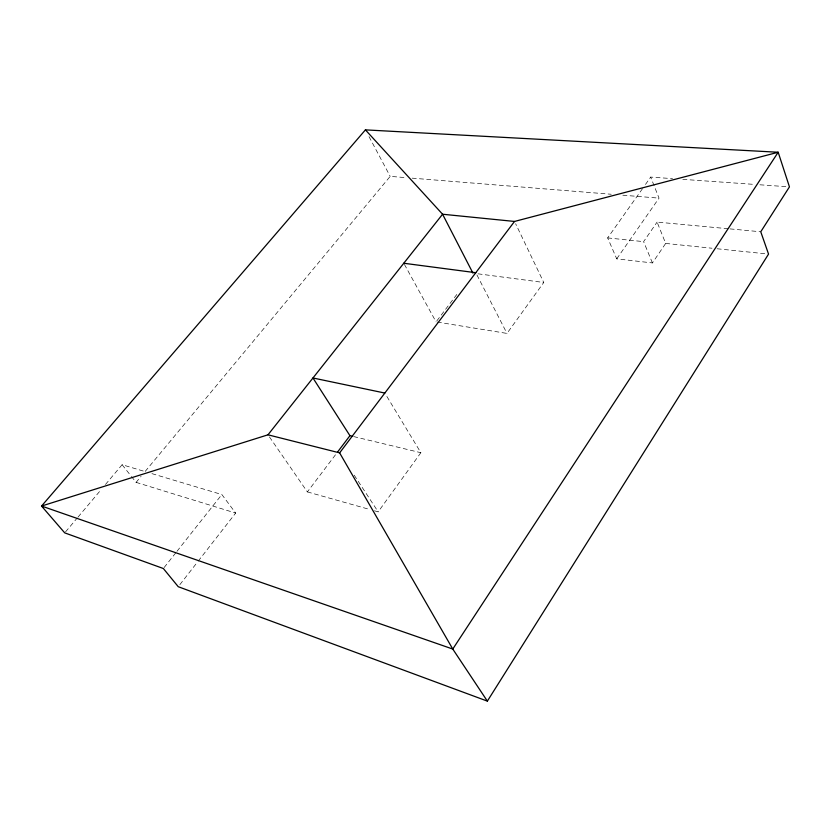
<?xml version="1.0" encoding="UTF-8"?>
<svg xmlns="http://www.w3.org/2000/svg" width="831" height="831" viewBox="0 0 831 831"><rect width="100%" height="100%" fill="white"/><g stroke="black" fill="none" stroke-linecap="round" stroke-linejoin="round"><path stroke-width="0.62" stroke-dasharray="4.16 3.12" d="M642.529 188.627L607.658 237.915L616.727 258.856L652.428 262.939L665.673 243.431L657.092 222.095L728.766 228.785M652.428 262.939L643.61 241.644L657.092 222.095M616.727 258.856L659.025 198.131L650.683 177.086L672.528 178.634M645.49 184.43L650.683 177.086M374.449 510.795L378.167 511.844L420.86 452.708L386.166 395.265M437.335 322.085L506.983 333.418L543.754 282.478L515.646 223.768M269.441 436.919L307.377 491.91L336.004 454.09M436.836 320.87L456.811 294.465M179.849 584.671L197.394 562.161M198.183 561.143L235.661 513.07L221.867 494.549L151.668 473.556M164.154 567.511L176.172 552.303M176.982 551.296L221.867 494.549M131.433 476.485L136.097 482.364L141.062 476.392M145.196 471.406L390.196 176.369L406.993 177.73M65.545 531.882L77.19 518.056M78.031 517.069L101.32 489.417M105.475 484.473L122.115 464.726L145.508 471.717M682.812 179.351L754.756 184.43M759.898 184.794L786.884 186.695M412.166 178.156L611.211 194.257M622.835 195.202L659.025 198.131M730.044 228.899L760.76 231.766M665.673 243.431L711.97 248.23M717.111 248.76L765.974 253.829M607.658 237.915L643.61 241.644M478.012 273.815L543.754 282.478M353.663 436.576L420.86 452.708M307.377 491.91L369.473 509.393M136.097 482.364L235.661 513.07M122.115 464.726L130.654 475.509M354.214 475.187L378.167 511.844M404.396 264.362L436.067 321.888M369.026 136.637L390.196 176.369M476.942 274.947L506.983 333.418"/><path stroke-width="1.25" d="M487.361 701.125L768.55 254.099L760.76 231.766L789.45 186.871L778.18 152.25L365.422 129.875L41.55 506.048L64.714 532.868L163.354 568.518L178.25 586.707L487.361 701.125L452.77 649.053L339.63 452.874L267.977 434.81L41.55 506.048L452.77 649.053L778.18 152.25L514.524 221.441L442.58 214.232L365.422 129.875M337.552 452.043L349.934 435.683L352.417 436.285M339.63 452.874L514.524 221.441M267.977 434.81L442.58 214.232L472.953 273.15M403.783 263.25L475.789 272.703M384.836 393.053L312.965 377.98L349.934 435.683"/></g></svg>
